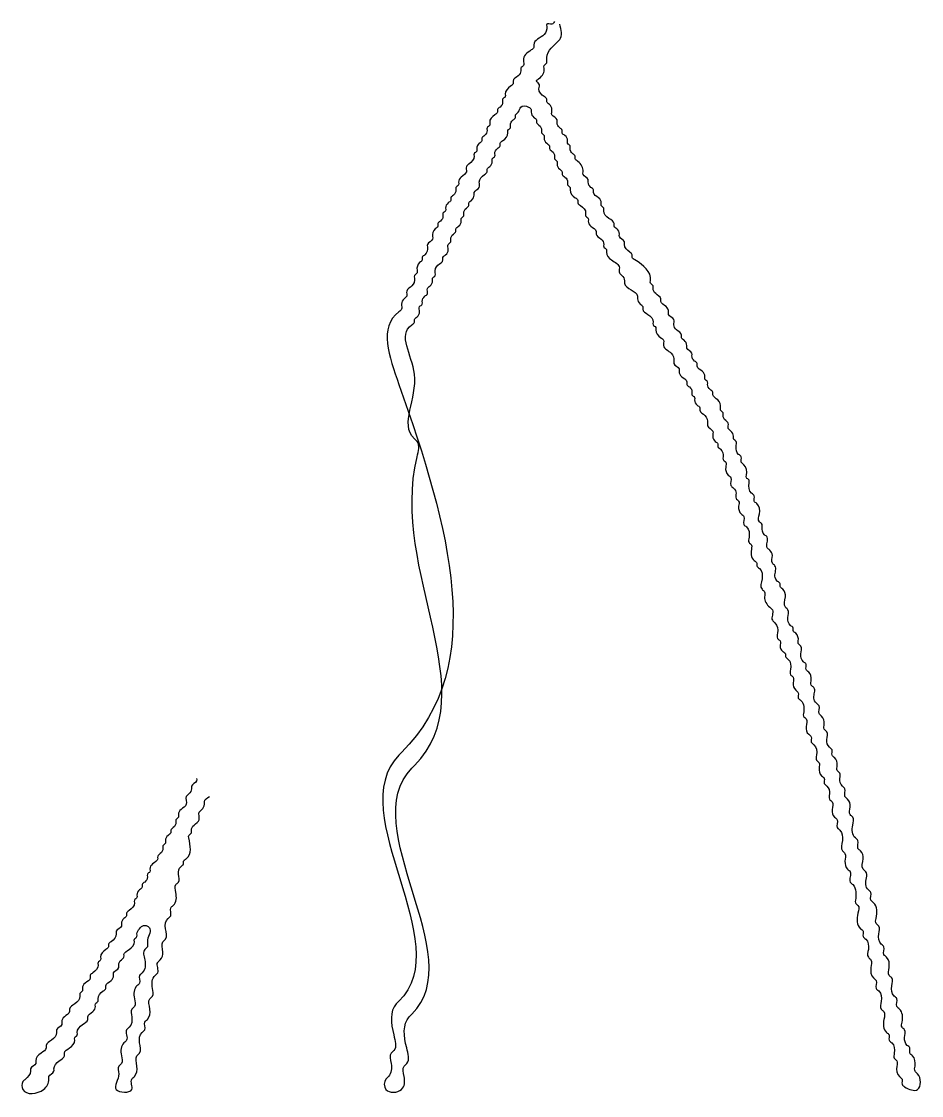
# Model space of a CAD drawing. Header units: metres. Extents: x 0 to 100, y 0 to 141.
# Drawn here: x 15.86 to 24.54, y -0.03 to 10.33 of the extents above; entities that cross this region are included whole.
import ezdxf

# ---------------------------------------------------------------- set-up
doc = ezdxf.new("R2010")
doc.units = ezdxf.units.M

msp = doc.modelspace()

# ---------------------------------------------------------------- linework, layer by layer
for points in [[(21, 10.325), (20.975, 10.3), (20.925, 10.3), (20.925, 10.275), (20.9, 10.2), (20.8, 10.1), (20.8, 10.075), (20.775, 10.05), (20.7, 9.95), (20.7, 9.9), (20.675, 9.875), (20.675, 9.85), (20.65, 9.8), (20.6, 9.75), (20.6, 9.725), (20.575, 9.7), (20.525, 9.625), (20.525, 9.6), (20.5, 9.575), (20.5, 9.55), (20.475, 9.5), (20.45, 9.475), (20.45, 9.45), (20.425, 9.425), (20.375, 9.35), (20.375, 9.325), (20.35, 9.3), (20.35, 9.275), (20.325, 9.225), (20.3, 9.2), (20.3, 9.175), (20.275, 9.15), (20.25, 9.1), (20.25, 9.075), (20.225, 9.05), (20.225, 9.025), (20.175, 8.95), (20.15, 8.925), (20.15, 8.875), (20.1, 8.825), (20.075, 8.775), (20.075, 8.75), (20.05, 8.725), (20.05, 8.7), (20.025, 8.65), (20, 8.625), (20, 8.6), (19.975, 8.575), (19.95, 8.525), (19.95, 8.5), (19.925, 8.475), (19.925, 8.45), (19.9, 8.4), (19.875, 8.375), (19.875, 8.35), (19.85, 8.325), (19.825, 8.25), (19.825, 8.225), (19.775, 8.175), (19.775, 8.15), (19.75, 8.075), (19.725, 8.05), (19.725, 8.025), (19.7, 8), (19.675, 7.925), (19.675, 7.9), (19.65, 7.875), (19.65, 7.85), (19.625, 7.775), (19.575, 7.725), (19.575, 7.675), (19.55, 7.65), (19.525, 7.6), (19.525, 7.55), (19.5, 7.525), (19.5, 6.825), (19.525, 3.275), (19.5, 3.25), (19.5, 0.875), (19.475, 0.85), (19.45, 0.55), (19.45, 0.4), (19.425, 0.375), (19.425, 0.275), (19.4, 0.15), (19.375, 0.125), (19.375, 0.025), (19.525, 0.025), (19.55, 0.15), (19.55, 0.25), (19.575, 0.275), (19.575, 0.425), (19.6, 0.725), (19.625, 0.75), (19.625, 3.125), (19.65, 3.15), (19.675, 6.125), (19.675, 6.275), (19.65, 6.3), (19.65, 6.925), (19.625, 7.4), (19.65, 7.425), (19.65, 7.45), (19.675, 7.475), (19.7, 7.525), (19.7, 7.575), (19.725, 7.6), (19.725, 7.625), (19.75, 7.675), (19.775, 7.7), (19.775, 7.75), (19.8, 7.775), (19.825, 7.825), (19.825, 7.85), (19.85, 7.875), (19.85, 7.9), (19.875, 7.975), (19.925, 8.025), (19.925, 8.05), (19.95, 8.075), (19.975, 8.125), (19.975, 8.175), (20, 8.2), (20, 8.225), (20.025, 8.275), (20.05, 8.3), (20.05, 8.325), (20.075, 8.35), (20.1, 8.4), (20.1, 8.425), (20.125, 8.45), (20.125, 8.475), (20.15, 8.525), (20.175, 8.55), (20.175, 8.575), (20.2, 8.6), (20.225, 8.65), (20.225, 8.675), (20.275, 8.725), (20.275, 8.775), (20.325, 8.85), (20.35, 8.875), (20.35, 8.9), (20.375, 8.925), (20.4, 8.975), (20.4, 9), (20.425, 9.025), (20.425, 9.05), (20.45, 9.1), (20.475, 9.125), (20.475, 9.15), (20.5, 9.175), (20.55, 9.25), (20.55, 9.275), (20.575, 9.3), (20.575, 9.325), (20.6, 9.375), (20.625, 9.4), (20.625, 9.425), (20.65, 9.45), (20.675, 9.5), (20.75, 9.5), (20.775, 9.475), (20.775, 9.45), (20.8, 9.4), (20.825, 9.375), (20.825, 9.35), (20.85, 9.325), (20.875, 9.275), (20.875, 9.25), (20.9, 9.225), (20.9, 9.2), (20.925, 9.15), (20.95, 9.125), (20.95, 9.1), (20.975, 9.075), (21, 9.025), (21, 9), (21.025, 8.975), (21.025, 8.95), (21.05, 8.9), (21.075, 8.875), (21.075, 8.85), (21.1, 8.825), (21.125, 8.775), (21.125, 8.75), (21.15, 8.725), (21.15, 8.7), (21.2, 8.625), (21.225, 8.6), (21.225, 8.575), (21.25, 8.55), (21.3, 8.475), (21.3, 8.45), (21.325, 8.425), (21.325, 8.4), (21.35, 8.35), (21.4, 8.3), (21.4, 8.275), (21.45, 8.225), (21.475, 8.175), (21.475, 8.15), (21.5, 8.125), (21.5, 8.1), (21.55, 8.025), (21.625, 7.95), (21.625, 7.9), (21.65, 7.875), (21.675, 7.825), (21.675, 7.8), (21.8, 7.675), (21.8, 7.65), (21.825, 7.6), (21.85, 7.575), (21.85, 7.55), (21.9, 7.5), (21.95, 7.425), (21.95, 7.4), (21.975, 7.375), (21.975, 7.35), (22.025, 7.275), (22.05, 7.25), (22.05, 7.2), (22.125, 7.125), (22.15, 7.05), (22.15, 7.025), (22.2, 6.975), (22.2, 6.95), (22.225, 6.9), (22.275, 6.85), (22.275, 6.825), (22.3, 6.8), (22.325, 6.75), (22.325, 6.725), (22.35, 6.7), (22.35, 6.675), (22.375, 6.625), (22.4, 6.6), (22.4, 6.575), (22.45, 6.525), (22.475, 6.45), (22.475, 6.425), (22.525, 6.375), (22.525, 6.325), (22.55, 6.275), (22.575, 6.25), (22.575, 6.225), (22.6, 6.2), (22.625, 6.125), (22.625, 6.1), (22.65, 6.075), (22.65, 6.025), (22.675, 5.95), (22.7, 5.925), (22.7, 5.85), (22.725, 5.825), (22.75, 5.775), (22.75, 5.725), (22.775, 5.7), (22.775, 5.65), (22.8, 5.575), (22.825, 5.55), (22.825, 5.475), (22.85, 5.45), (22.875, 5.35), (22.875, 5.3), (22.9, 5.275), (22.9, 5.25), (22.925, 5.125), (22.95, 5.1), (22.95, 5.075), (22.975, 5.05), (23, 4.95), (23, 4.85), (23.025, 4.825), (23.025, 4.775), (23.075, 4.675), (23.1, 4.65), (23.1, 4.55), (23.125, 4.525), (23.15, 4.425), (23.15, 4.375), (23.175, 4.35), (23.175, 4.3), (23.2, 4.25), (23.225, 4.225), (23.225, 4.2), (23.25, 4.175), (23.275, 4.075), (23.275, 4.025), (23.3, 4), (23.3, 3.95), (23.325, 3.875), (23.35, 3.85), (23.35, 3.8), (23.375, 3.775), (23.4, 3.65), (23.4, 3.625), (23.425, 3.6), (23.425, 3.525), (23.45, 3.45), (23.475, 3.425), (23.475, 3.375), (23.5, 3.35), (23.525, 3.25), (23.525, 3.2), (23.55, 3.175), (23.55, 3.125), (23.575, 3.05), (23.6, 3.025), (23.6, 2.975), (23.625, 2.95), (23.65, 2.875), (23.65, 2.825), (23.675, 2.8), (23.675, 2.725), (23.7, 2.65), (23.725, 2.625), (23.725, 2.55), (23.75, 2.525), (23.775, 2.425), (23.775, 2.325), (23.8, 2.3), (23.8, 2.225), (23.825, 2.15), (23.85, 2.125), (23.85, 2.025), (23.875, 2), (23.9, 1.85), (23.9, 1.825), (23.925, 1.8), (23.925, 1.725), (23.95, 1.575), (23.975, 1.55), (23.975, 1.5), (24, 1.475), (24.025, 1.375), (24.025, 1.3), (24.05, 1.275), (24.05, 1.2), (24.075, 1.1), (24.1, 1.075), (24.1, 1), (24.125, 0.975), (24.15, 0.875), (24.15, 0.8), (24.175, 0.775), (24.175, 0.7), (24.2, 0.575), (24.225, 0.55), (24.225, 0.5), (24.25, 0.475), (24.275, 0.375), (24.275, 0.325), (24.3, 0.3), (24.3, 0.25), (24.325, 0.15), (24.35, 0.125), (24.35, 0.075), (24.375, 0.05), (24.5, 0.025), (24.5, 0.175), (24.475, 0.2), (24.475, 0.25), (24.45, 0.35), (24.425, 0.375), (24.425, 0.425), (24.4, 0.45), (24.375, 0.525), (24.375, 0.6), (24.35, 0.625), (24.35, 0.675), (24.325, 0.8), (24.3, 0.825), (24.3, 0.9), (24.275, 0.925), (24.25, 1.025), (24.25, 1.1), (24.225, 1.125), (24.225, 1.2), (24.2, 1.3), (24.175, 1.325), (24.175, 1.4), (24.15, 1.425), (24.125, 1.525), (24.125, 1.6), (24.1, 1.625), (24.1, 1.675), (24.075, 1.825), (24.05, 1.85), (24.05, 1.925), (24.025, 1.95), (24, 2), (24, 2.125), (23.975, 2.15), (23.975, 2.25), (23.95, 2.325), (23.925, 2.35), (23.925, 2.425), (23.9, 2.45), (23.875, 2.575), (23.875, 2.65), (23.85, 2.675), (23.85, 2.75), (23.825, 2.825), (23.8, 2.85), (23.8, 2.925), (23.775, 2.95), (23.75, 3.025), (23.75, 3.075), (23.725, 3.1), (23.725, 3.15), (23.7, 3.225), (23.675, 3.25), (23.675, 3.3), (23.65, 3.325), (23.625, 3.4), (23.625, 3.475), (23.6, 3.5), (23.6, 3.55), (23.575, 3.625), (23.55, 3.65), (23.55, 3.725), (23.525, 3.75), (23.5, 3.8), (23.5, 3.9), (23.475, 3.925), (23.475, 3.975), (23.45, 4.05), (23.425, 4.075), (23.425, 4.125), (23.4, 4.15), (23.375, 4.225), (23.375, 4.3), (23.35, 4.325), (23.35, 4.35), (23.325, 4.425), (23.3, 4.45), (23.3, 4.475), (23.275, 4.5), (23.25, 4.575), (23.25, 4.65), (23.225, 4.675), (23.225, 4.775), (23.2, 4.85), (23.175, 4.875), (23.175, 4.9), (23.15, 4.925), (23.125, 4.975), (23.125, 5.075), (23.1, 5.1), (23.1, 5.175), (23.075, 5.225), (23.05, 5.25), (23.05, 5.35), (23.025, 5.375), (23, 5.45), (23, 5.475), (22.975, 5.5), (22.975, 5.575), (22.95, 5.675), (22.925, 5.7), (22.925, 5.75), (22.9, 5.775), (22.875, 5.875), (22.875, 5.9), (22.85, 5.925), (22.85, 5.95), (22.825, 6.05), (22.8, 6.075), (22.8, 6.125), (22.775, 6.15), (22.75, 6.225), (22.75, 6.275), (22.725, 6.3), (22.725, 6.325), (22.7, 6.375), (22.675, 6.4), (22.675, 6.45), (22.65, 6.475), (22.625, 6.525), (22.625, 6.55), (22.6, 6.575), (22.6, 6.6), (22.575, 6.675), (22.525, 6.725), (22.525, 6.75), (22.5, 6.775), (22.475, 6.825), (22.475, 6.85), (22.45, 6.875), (22.45, 6.9), (22.425, 6.95), (22.375, 7), (22.375, 7.025), (22.35, 7.05), (22.325, 7.1), (22.325, 7.125), (22.275, 7.175), (22.275, 7.2), (22.25, 7.25), (22.225, 7.275), (22.225, 7.3), (22.175, 7.35), (22.15, 7.4), (22.15, 7.45), (22.1, 7.5), (22.1, 7.525), (22.075, 7.575), (22.025, 7.625), (22.025, 7.65), (21.975, 7.7), (21.95, 7.75), (21.95, 7.775), (21.925, 7.8), (21.925, 7.825), (21.775, 8.025), (21.75, 8.05), (21.75, 8.075), (21.725, 8.1), (21.675, 8.175), (21.675, 8.2), (21.625, 8.25), (21.625, 8.275), (21.6, 8.325), (21.575, 8.35), (21.575, 8.375), (21.525, 8.425), (21.475, 8.5), (21.475, 8.525), (21.45, 8.55), (21.45, 8.575), (21.425, 8.625), (21.375, 8.675), (21.375, 8.7), (21.35, 8.725), (21.325, 8.775), (21.325, 8.8), (21.275, 8.85), (21.275, 8.875), (21.225, 8.975), (21.2, 9), (21.2, 9.025), (21.175, 9.05), (21.15, 9.1), (21.15, 9.125), (21.125, 9.15), (21.125, 9.175), (21.1, 9.225), (21.075, 9.25), (21.075, 9.275), (21.05, 9.3), (21.025, 9.35), (21.025, 9.375), (20.975, 9.425), (20.975, 9.475), (20.95, 9.525), (20.925, 9.55), (20.925, 9.575), (20.9, 9.6), (20.85, 9.675), (20.85, 9.725), (20.825, 9.75), (20.85, 9.775), (20.9, 9.875), (20.9, 9.9), (20.925, 9.925), (20.925, 9.95), (21.025, 10.125), (21.05, 10.15), (21.05, 10.3)], [(17.55, 3.025), (17.55, 3), (17.5, 2.95), (17.5, 2.925), (17.475, 2.875), (17.45, 2.85), (17.45, 2.775), (17.4, 2.725), (17.375, 2.675), (17.375, 2.65), (17.35, 2.625), (17.35, 2.6), (17.325, 2.55), (17.3, 2.525), (17.3, 2.5), (17.275, 2.475), (17.25, 2.425), (17.25, 2.4), (17.225, 2.375), (17.225, 2.35), (17.2, 2.3), (17.175, 2.275), (17.175, 2.25), (17.125, 2.2), (17.1, 2.15), (17.1, 2.125), (17.075, 2.1), (17.075, 2.075), (17.05, 2.025), (17.025, 2), (17.025, 1.975), (17, 1.95), (16.975, 1.9), (16.975, 1.875), (16.95, 1.85), (16.95, 1.825), (16.9, 1.75), (16.875, 1.725), (16.875, 1.7), (16.85, 1.675), (16.825, 1.625), (16.825, 1.6), (16.775, 1.55), (16.775, 1.525), (16.725, 1.45), (16.7, 1.425), (16.7, 1.4), (16.675, 1.375), (16.625, 1.3), (16.625, 1.275), (16.6, 1.25), (16.6, 1.225), (16.55, 1.15), (16.525, 1.125), (16.525, 1.1), (16.475, 1.05), (16.45, 1), (16.45, 0.975), (16.425, 0.95), (16.425, 0.925), (16.375, 0.85), (16.325, 0.8), (16.325, 0.775), (16.275, 0.725), (16.25, 0.675), (16.25, 0.65), (16.2, 0.6), (16.2, 0.575), (16.15, 0.5), (16.1, 0.45), (16.1, 0.425), (16.05, 0.375), (16, 0.3), (16, 0.275), (15.95, 0.225), (15.95, 0.2), (15.9, 0.125), (15.875, 0.1), (15.875, 0.025), (16.075, 0.025), (16.125, 0.125), (16.125, 0.15), (16.175, 0.2), (16.175, 0.225), (16.225, 0.3), (16.275, 0.35), (16.275, 0.375), (16.325, 0.425), (16.375, 0.5), (16.375, 0.525), (16.4, 0.55), (16.4, 0.575), (16.45, 0.65), (16.5, 0.7), (16.5, 0.725), (16.55, 0.775), (16.575, 0.825), (16.575, 0.85), (16.6, 0.875), (16.6, 0.9), (16.65, 0.975), (16.675, 1), (16.675, 1.025), (16.725, 1.075), (16.75, 1.125), (16.75, 1.15), (16.8, 1.2), (16.8, 1.225), (16.825, 1.275), (16.85, 1.3), (16.85, 1.325), (16.9, 1.375), (16.95, 1.45), (16.95, 1.475), (16.975, 1.5), (16.975, 1.525), (17, 1.575), (17.025, 1.6), (17.075, 1.6), (17.1, 1.575), (17.075, 1.45), (17.075, 1.4), (17.05, 1.375), (17.05, 1.275), (17.025, 1.15), (17, 1.125), (17, 1.05), (16.975, 1.025), (16.95, 0.9), (16.95, 0.825), (16.925, 0.8), (16.925, 0.725), (16.9, 0.625), (16.875, 0.6), (16.875, 0.5), (16.85, 0.475), (16.825, 0.35), (16.825, 0.275), (16.8, 0.25), (16.8, 0.175), (16.775, 0.025), (16.925, 0.025), (16.925, 0.125), (16.95, 0.15), (16.975, 0.25), (16.975, 0.35), (17, 0.375), (17, 0.475), (17.025, 0.575), (17.05, 0.6), (17.05, 0.675), (17.075, 0.7), (17.1, 0.8), (17.1, 0.9), (17.125, 0.925), (17.125, 1), (17.15, 1.125), (17.175, 1.15), (17.175, 1.25), (17.2, 1.275), (17.225, 1.35), (17.225, 1.45), (17.25, 1.475), (17.25, 1.575), (17.275, 1.675), (17.3, 1.7), (17.3, 1.775), (17.325, 1.8), (17.35, 1.925), (17.35, 2), (17.375, 2.025), (17.375, 2.1), (17.4, 2.175), (17.425, 2.2), (17.425, 2.225), (17.45, 2.25), (17.475, 2.45), (17.475, 2.475), (17.5, 2.5), (17.5, 2.525), (17.525, 2.575), (17.575, 2.625), (17.575, 2.7), (17.6, 2.725), (17.625, 2.775), (17.625, 2.8), (17.675, 2.85)]]:
    msp.add_spline(points, degree=3)

doc.saveas('drawing.dxf')
